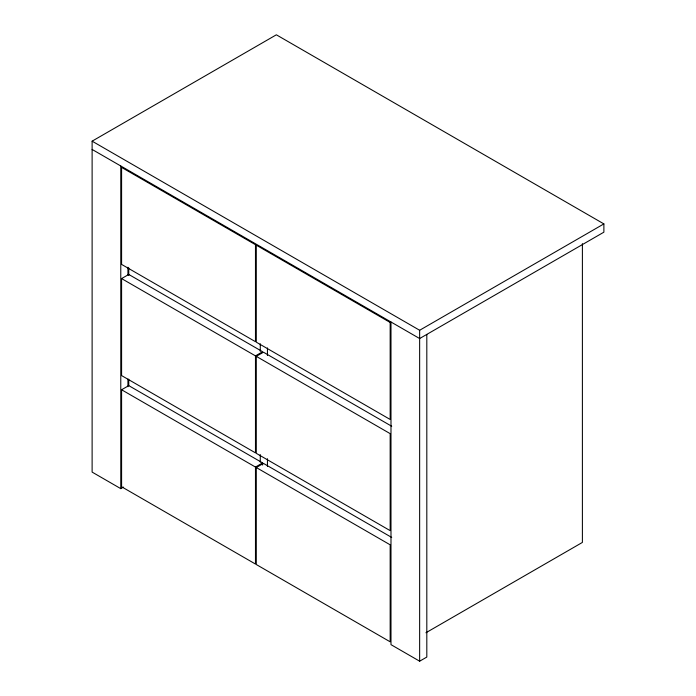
<?xml version="1.0" encoding="UTF-8"?>
<svg xmlns="http://www.w3.org/2000/svg" width="696" height="696" viewBox="0 0 696 696"><rect width="100%" height="100%" fill="white"/><g stroke="black" fill="none" stroke-linecap="round" stroke-linejoin="round"><path stroke-width="1.04" d="M123.462 487.096L120.773 488.644L92.116 472.097L92.116 141.166L276.356 34.8L603.884 223.903L603.884 232.177L419.644 338.543L92.116 149.44M121.591 278.583L128.76 274.45L262.636 351.741L255.475 355.882L121.591 278.583L121.591 375.579L255.475 452.87L255.475 355.882M121.591 389.76L255.475 467.06L255.475 564.047L121.591 486.756L121.591 389.76L128.76 385.627L262.636 462.918L262.636 465.076M256.293 356.352L390.169 433.643L390.169 530.639L256.293 453.348L256.293 356.352L263.453 352.211L391.717 426.265M92.116 141.166L419.644 330.269L603.884 223.903M255.475 467.06L262.636 462.918M256.293 467.529L390.169 544.82L390.169 641.816L256.293 564.526L256.293 467.529L263.453 463.388L391.717 537.442M425.935 632.751L582.395 542.419L582.395 243.661M390.987 321.996L390.987 644.653L419.644 661.2L426.813 657.067L426.813 334.402M419.644 330.269L419.644 661.2M267.447 347.922L267.447 355.525M267.447 458.725L267.447 466.337M260.278 343.78L260.278 351.384M260.278 454.592L260.278 462.196M128.76 268.012L128.76 275.486M128.76 379.19L128.76 385.593M127.934 267.229L127.934 274.833M127.934 379.129L127.934 386.732M120.773 165.987L120.773 488.644M255.475 244.705L121.591 167.405L121.591 264.402L255.475 341.692L255.475 244.705M390.169 322.465L256.293 245.175L256.293 342.171L390.169 419.462L390.169 322.465"/></g></svg>
